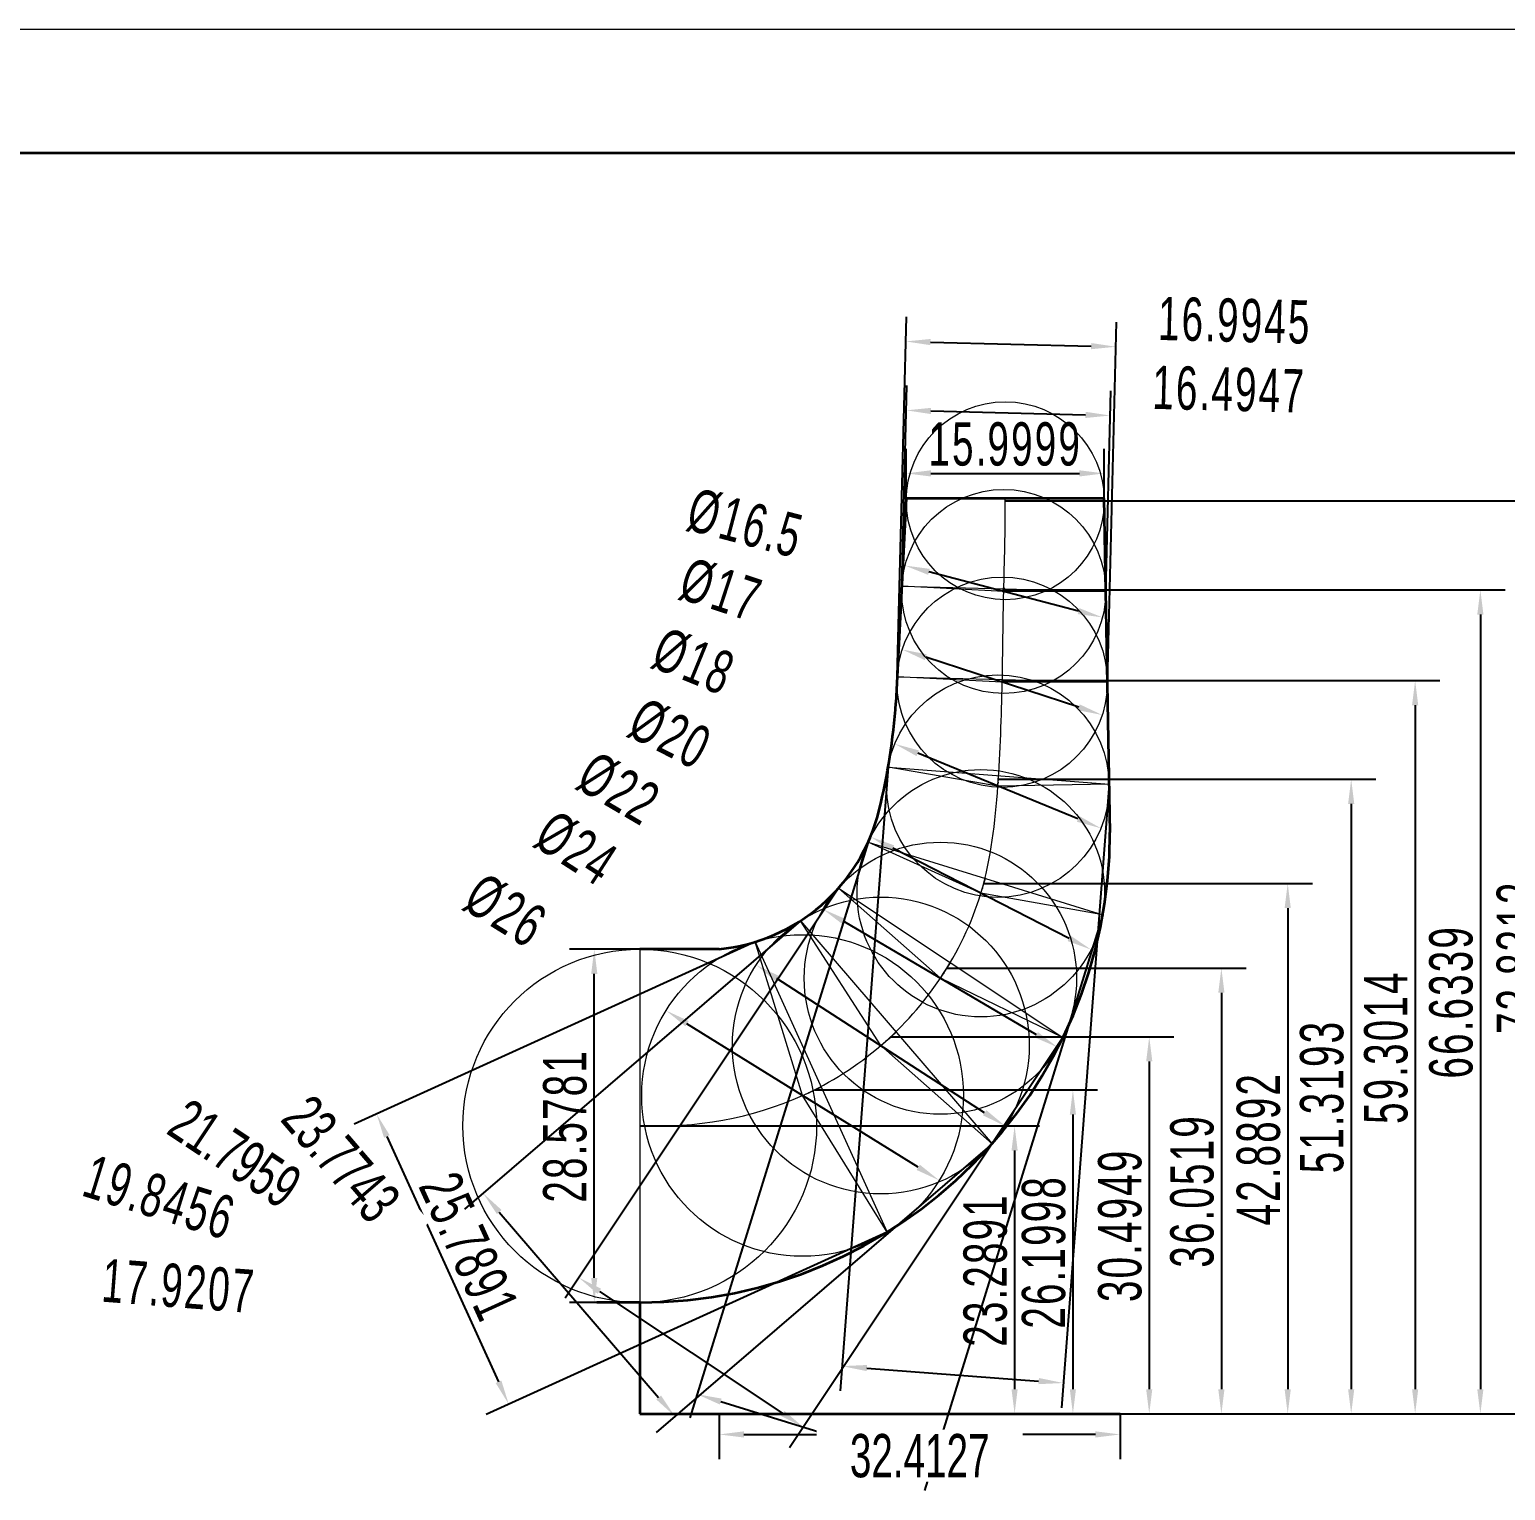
# Model space of a CAD drawing. Header units: millimetres. Extents: x -210 to 210, y -148 to 148.
# Drawn here: x -92.7 to 26.6, y 30.4 to 148.5 of the extents above; entities that cross this region are included whole.
import ezdxf

# ---------------------------------------------------------------- set-up
doc = ezdxf.new("R2010")
doc.units = ezdxf.units.MM
doc.header["$PDSIZE"] = -10
doc.layers.get('0').update_dxf_attribs({"lineweight": 35})
doc.layers.get('Defpoints').update_dxf_attribs({"lineweight": 18})
for name, color, linetype, lineweight in [('尺寸线层', 3, 'Continuous', 18), ('粗实线层', 7, 'Continuous', 35), ('细实线层', 7, 'Continuous', 18)]:
    doc.layers.add(name, color=color, linetype=linetype, lineweight=lineweight)
doc.styles.add('标准', font='FSGB2312.ttf', dxfattribs={"width": 0.667})
doc.dimstyles.new('标准', dxfattribs={"dimtxt": 3.5, "dimasz": 2, "dimexe": 2, "dimexo": 0, "dimgap": 0, "dimtad": 1, "dimdec": 4, "dimdsep": 46, "dimtxsty": '标准', "dimblk": '_CAXARROW', "dimcen": 0, "dimdle": 8, "dimazin": 2, "dimtfac": 0.707107, "dimtdec": 4, "dimtmove": 2, "dimatfit": 3, "dimfxl": 0, "dimfrac": 2, "dimtolj": 1, "dimarcsym": 0})

# ---------------------------------------------------------------- blocks, each defined once
blk = doc.blocks.new('$CAXA_FRAME_13B17AC1$')
at = {"layer": '粗实线层'}
blk.add_line((200, 138.5), (-200, 138.5), dxfattribs=at)
at = {"layer": '细实线层'}
blk.add_line((210, 148.5), (-210, 148.5), dxfattribs=at)
blk = doc.blocks.new('_CAXARROW_1')
blk.add_hatch(color=0).paths.add_polyline_path([(0, 0), (-1, 0.125), (-1, -0.125)], flags=0)
blk = doc.blocks.new('*X11')
at = {"layer": '尺寸线层', "color": 0, "linetype": 'Continuous', "lineweight": -2, "transparency": 16777216}
for p, q in [((-29.2, 62.77), (-6.36, 62.77)), ((-8.36, 60.77), (-8.36, 38.57)), ((-4.54, 36.57), (-10.36, 36.57))]:
    blk.add_line(p, q, dxfattribs=at)
at = {"layer": '尺寸线层', "color": 0, "lineweight": -2, "transparency": 16777216, "xscale": 2, "yscale": 2, "zscale": 2}
for p, rotation in [((-8.36, 62.77), 90), ((-8.36, 36.57), 270)]:
    blk.add_blockref('_CAXARROW_1', p, dxfattribs=dict(at, rotation=rotation))
at = {"layer": '尺寸线层', "color": 0, "transparency": 16777216, "insert": (-10.71, 49.67), "char_height": 3.5, "width": 12.8057, "attachment_point": 5, "rotation": 90, "line_spacing_factor": 1.15057, "style": '标准'}
blk.add_mtext('\\T1.1;26.1998', dxfattribs=at)
blk = doc.blocks.new('_CAXARROW')
blk.add_hatch(color=0).paths.add_polyline_path([(0, 0), (-1, 0.125), (-1, -0.125)], flags=0)
blk = doc.blocks.new('*X12')
at = {"layer": '尺寸线层', "color": 0, "linetype": 'Continuous', "lineweight": -2, "transparency": 16777216}
for p, q in [((-23.05, 67.07), (-0.19, 67.07)), ((-2.19, 65.07), (-2.19, 38.57)), ((-4.54, 36.57), (-0.19, 36.57))]:
    blk.add_line(p, q, dxfattribs=at)
at = {"layer": '尺寸线层', "color": 0, "lineweight": -2, "transparency": 16777216, "xscale": 2, "yscale": 2, "zscale": 2}
for p, rotation in [((-2.19, 67.07), 90), ((-2.19, 36.57), 270)]:
    blk.add_blockref('_CAXARROW_1', p, dxfattribs=dict(at, rotation=rotation))
at = {"layer": '尺寸线层', "color": 0, "transparency": 16777216, "insert": (-4.55, 51.82), "char_height": 3.5, "width": 16.1068, "attachment_point": 5, "rotation": 90, "line_spacing_factor": 1.15057, "style": '标准'}
blk.add_mtext('\\T1.1;30.4949', dxfattribs=at)
blk = doc.blocks.new('*X13')
at = {"layer": '尺寸线层', "color": 0, "linetype": 'Continuous', "lineweight": -2, "transparency": 16777216}
for p, q in [((-18.51, 72.62), (5.64, 72.62)), ((3.64, 70.62), (3.64, 38.57)), ((-4.54, 36.57), (5.64, 36.57))]:
    blk.add_line(p, q, dxfattribs=at)
at = {"layer": '尺寸线层', "color": 0, "lineweight": -2, "transparency": 16777216, "xscale": 2, "yscale": 2, "zscale": 2}
for p, rotation in [((3.64, 72.62), 90), ((3.64, 36.57), 270)]:
    blk.add_blockref('_CAXARROW_1', p, dxfattribs=dict(at, rotation=rotation))
at = {"layer": '尺寸线层', "color": 0, "transparency": 16777216, "insert": (1.28, 54.6), "char_height": 3.5, "width": 16.0816, "attachment_point": 5, "rotation": 90, "line_spacing_factor": 1.15057, "style": '标准'}
blk.add_mtext('\\T1.1;36.0519', dxfattribs=at)
blk = doc.blocks.new('*X14')
at = {"layer": '尺寸线层', "color": 0, "linetype": 'Continuous', "lineweight": -2, "transparency": 16777216}
for p, q in [((-15.55, 79.46), (11, 79.46)), ((9, 77.46), (9, 38.57)), ((-4.54, 36.57), (11, 36.57))]:
    blk.add_line(p, q, dxfattribs=at)
at = {"layer": '尺寸线层', "color": 0, "lineweight": -2, "transparency": 16777216, "xscale": 2, "yscale": 2, "zscale": 2}
for p, rotation in [((9, 79.46), 90), ((9, 36.57), 270)]:
    blk.add_blockref('_CAXARROW_1', p, dxfattribs=dict(at, rotation=rotation))
at = {"layer": '尺寸线层', "color": 0, "transparency": 16777216, "insert": (6.65, 58.01), "char_height": 3.5, "width": 16.3844, "attachment_point": 5, "rotation": 90, "line_spacing_factor": 1.15057, "style": '标准'}
blk.add_mtext('\\T1.1;42.8892', dxfattribs=at)
blk = doc.blocks.new('*X15')
at = {"layer": '尺寸线层', "color": 0, "linetype": 'Continuous', "lineweight": -2, "transparency": 16777216}
for p, q in [((-14.38, 87.89), (16.13, 87.89)), ((14.13, 85.89), (14.13, 38.57)), ((-4.54, 36.57), (16.13, 36.57))]:
    blk.add_line(p, q, dxfattribs=at)
at = {"layer": '尺寸线层', "color": 0, "lineweight": -2, "transparency": 16777216, "xscale": 2, "yscale": 2, "zscale": 2}
for p, rotation in [((14.13, 87.89), 90), ((14.13, 36.57), 270)]:
    blk.add_blockref('_CAXARROW_1', p, dxfattribs=dict(at, rotation=rotation))
at = {"layer": '尺寸线层', "color": 0, "transparency": 16777216, "insert": (11.77, 62.23), "char_height": 3.5, "width": 16.2835, "attachment_point": 5, "rotation": 90, "line_spacing_factor": 1.15057, "style": '标准'}
blk.add_mtext('\\T1.1;51.3193', dxfattribs=at)
blk = doc.blocks.new('*X16')
at = {"layer": '尺寸线层', "color": 0, "linetype": 'Continuous', "lineweight": -2, "transparency": 16777216}
for p, q in [((-14.07, 95.87), (21.3, 95.87)), ((19.3, 93.87), (19.3, 38.57)), ((-4.54, 36.57), (21.3, 36.57))]:
    blk.add_line(p, q, dxfattribs=at)
at = {"layer": '尺寸线层', "color": 0, "lineweight": -2, "transparency": 16777216, "xscale": 2, "yscale": 2, "zscale": 2}
for p, rotation in [((19.3, 95.87), 90), ((19.3, 36.57), 270)]:
    blk.add_blockref('_CAXARROW_1', p, dxfattribs=dict(at, rotation=rotation))
at = {"layer": '尺寸线层', "color": 0, "transparency": 16777216, "insert": (16.95, 66.22), "char_height": 3.5, "width": 12.8562, "attachment_point": 5, "rotation": 90, "line_spacing_factor": 1.15057, "style": '标准'}
blk.add_mtext('\\T1.1;59.3014', dxfattribs=at)
blk = doc.blocks.new('*X17')
at = {"layer": '尺寸线层', "color": 0, "linetype": 'Continuous', "lineweight": -2, "transparency": 16777216}
for p, q in [((-13.95, 103.2), (26.57, 103.2)), ((24.57, 101.2), (24.57, 38.57)), ((-4.54, 36.57), (26.57, 36.57))]:
    blk.add_line(p, q, dxfattribs=at)
at = {"layer": '尺寸线层', "color": 0, "lineweight": -2, "transparency": 16777216, "xscale": 2, "yscale": 2, "zscale": 2}
for p, rotation in [((24.57, 103.2), 90), ((24.57, 36.57), 270)]:
    blk.add_blockref('_CAXARROW_1', p, dxfattribs=dict(at, rotation=rotation))
at = {"layer": '尺寸线层', "color": 0, "transparency": 16777216, "insert": (22.21, 69.89), "char_height": 3.5, "width": 16.4349, "attachment_point": 5, "rotation": 90, "line_spacing_factor": 1.15057, "style": '标准'}
blk.add_mtext('\\T1.1;66.6339', dxfattribs=at)
blk = doc.blocks.new('*X18')
at = {"layer": '尺寸线层', "color": 0, "linetype": 'Continuous', "lineweight": -2, "transparency": 16777216}
for p, q in [((-34.04, 74.74), (-66.45, 59.99)), ((-63.8, 59), (-54.78, 39.17)), ((-23.36, 51.26), (-55.77, 36.52))]:
    blk.add_line(p, q, dxfattribs=at)
at = {"layer": '尺寸线层', "color": 0, "lineweight": -2, "transparency": 16777216, "xscale": 2, "yscale": 2, "zscale": 2}
for p, rotation in [((-64.63, 60.82), 114.4580052466099), ((-53.95, 37.35), 294.4580052466098)]:
    blk.add_blockref('_CAXARROW_1', p, dxfattribs=dict(at, rotation=rotation))
at = {"layer": '尺寸线层', "color": 0, "transparency": 16777216, "insert": (-57.15, 50.06), "char_height": 3.5, "width": 16.3592, "attachment_point": 5, "rotation": 294.458, "line_spacing_factor": 1.15057, "style": '标准'}
blk.add_mtext('\\T1.1;25.7891', dxfattribs=at)
blk = doc.blocks.new('*X19')
at = {"layer": 'Defpoints', "color": 0, "transparency": 16777216}
for p in [(-30.38, 76.44), (-14.89, 58.41), (-40.53, 36.38)]:
    blk.add_point(p, dxfattribs=at)
at = {"layer": '尺寸线层', "color": 0, "linetype": 'Continuous', "lineweight": -2, "transparency": 16777216}
for p, q in [((-30.38, 76.44), (-57.54, 53.11)), ((-14.89, 58.41), (-42.05, 35.07)), ((-54.72, 52.89), (-41.84, 37.89))]:
    blk.add_line(p, q, dxfattribs=at)
at = {"layer": '尺寸线层', "color": 0, "lineweight": -2, "transparency": 16777216, "xscale": 2, "yscale": 2, "zscale": 2}
for p, rotation in [((-56.02, 54.41), 130.6642024440327), ((-40.53, 36.38), 310.6642024440327)]:
    blk.add_blockref('_CAXARROW', p, dxfattribs=dict(at, rotation=rotation))
at = {"layer": '尺寸线层', "color": 0, "transparency": 16777216, "insert": (-67.51, 57.18), "char_height": 3.5, "width": 16.3592, "attachment_point": 5, "rotation": 310.6642, "style": '标准', "bg_fill": 3, "box_fill_scale": 1.1, "bg_fill_color": 256, "bg_fill_true_color": 13158600, "bg_fill_transparency": 0}
blk.add_mtext('\\A1;23.7743', dxfattribs=at)
blk = doc.blocks.new('*X20')
at = {"layer": '尺寸线层', "color": 0, "linetype": 'Continuous', "lineweight": -2, "transparency": 16777216}
for p, q in [((-24.91, 82.79), (-39.32, 36.25)), ((-5.95, 76.92), (-20.36, 30.38)), ((-36.82, 37.57), (-21.68, 32.88))]:
    blk.add_line(p, q, dxfattribs=at)
at = {"layer": '尺寸线层', "color": 0, "lineweight": -2, "transparency": 16777216, "xscale": 2, "yscale": 2, "zscale": 2}
for p, rotation in [((-38.73, 38.16), 162.7956615361436), ((-19.77, 32.29), 342.7956615361436)]:
    blk.add_blockref('_CAXARROW_1', p, dxfattribs=dict(at, rotation=rotation))
at = {"layer": '尺寸线层', "color": 0, "transparency": 16777216, "insert": (-82.15, 54.07), "char_height": 3.5, "width": 16.1825, "attachment_point": 5, "rotation": 342.7957, "line_spacing_factor": 1.15057, "style": '标准'}
blk.add_mtext('\\T1.1;19.8456', dxfattribs=at)
blk = doc.blocks.new('*X21')
at = {"layer": '尺寸线层', "color": 0, "linetype": 'Continuous', "lineweight": -2, "transparency": 16777216}
for p, q in [((-23.29, 88.85), (-27.16, 38.44)), ((-5.43, 87.49), (-9.29, 37.07)), ((-25.01, 40.28), (-11.13, 39.22))]:
    blk.add_line(p, q, dxfattribs=at)
at = {"layer": '尺寸线层', "color": 0, "lineweight": -2, "transparency": 16777216, "xscale": 2, "yscale": 2, "zscale": 2}
for p, rotation in [((-27, 40.43), 175.6207844646236), ((-9.13, 39.07), 355.6207844646237)]:
    blk.add_blockref('_CAXARROW_1', p, dxfattribs=dict(at, rotation=rotation))
at = {"layer": '尺寸线层', "color": 0, "transparency": 16777216, "insert": (-80.61, 46.9), "char_height": 3.5, "width": 16.2077, "attachment_point": 5, "rotation": 355.6208, "line_spacing_factor": 1.15057, "style": '标准'}
blk.add_mtext('\\T1.1;17.9207', dxfattribs=at)
blk = doc.blocks.new('*X22')
at = {"layer": '尺寸线层', "color": 0, "linetype": 'Continuous', "lineweight": -2, "transparency": 16777216}
for p, q in [((-22.19, 103.48), (-21.78, 119.71)), ((-5.7, 103.06), (-5.29, 119.29)), ((-19.83, 117.66), (-7.34, 117.34))]:
    blk.add_line(p, q, dxfattribs=at)
at = {"layer": '尺寸线层', "color": 0, "lineweight": -2, "transparency": 16777216, "xscale": 2, "yscale": 2, "zscale": 2}
for p, rotation in [((-21.83, 117.71), 178.5475211403975), ((-5.34, 117.29), 358.5475211403976)]:
    blk.add_blockref('_CAXARROW_1', p, dxfattribs=dict(at, rotation=rotation))
at = {"layer": '尺寸线层', "color": 0, "transparency": 16777216, "insert": (4.27, 119.4), "char_height": 3.5, "width": 16.2077, "attachment_point": 5, "rotation": 358.5475, "line_spacing_factor": 1.15057, "style": '标准'}
blk.add_mtext('\\T1.1;16.4947', dxfattribs=at)
blk = doc.blocks.new('*X23')
at = {"layer": '尺寸线层', "color": 0, "linetype": 'Continuous', "lineweight": -2, "transparency": 16777216}
blk.add_line((-20.86, 56.51), (-39.55, 68.12), dxfattribs=at)
at = {"layer": '尺寸线层', "color": 0, "lineweight": -2, "transparency": 16777216, "xscale": 2, "yscale": 2, "zscale": 2}
for p, rotation in [((-41.24, 69.18), 148.1337594103956), ((-19.16, 55.45), 328.1337594103957)]:
    blk.add_blockref('_CAXARROW_1', p, dxfattribs=dict(at, rotation=rotation))
at = {"layer": '尺寸线层', "color": 0, "transparency": 16777216, "insert": (-54.19, 77.23), "char_height": 3.5, "width": 11.5236, "attachment_point": 5, "rotation": 328.1338, "line_spacing_factor": 1.15057, "style": '标准'}
blk.add_mtext('\\T1.1;%%C26', dxfattribs=at)
blk = doc.blocks.new('*X24')
at = {"layer": '尺寸线层', "color": 0, "linetype": 'Continuous', "lineweight": -2, "transparency": 16777216}
blk.add_line((-15.49, 60.92), (-32.28, 71.78), dxfattribs=at)
at = {"layer": '尺寸线层', "color": 0, "lineweight": -2, "transparency": 16777216, "xscale": 2, "yscale": 2, "zscale": 2}
for p, rotation in [((-33.96, 72.87), 147.1045099092018), ((-13.81, 59.83), 327.1045099092019)]:
    blk.add_blockref('_CAXARROW_1', p, dxfattribs=dict(at, rotation=rotation))
at = {"layer": '尺寸线层', "color": 0, "transparency": 16777216, "insert": (-48.47, 82.26), "char_height": 3.5, "width": 11.5236, "attachment_point": 5, "rotation": 327.1045, "line_spacing_factor": 1.15057, "style": '标准'}
blk.add_mtext('\\T1.1;%%C24', dxfattribs=at)
blk = doc.blocks.new('*X25')
at = {"layer": '尺寸线层', "color": 0, "linetype": 'Continuous', "lineweight": -2, "transparency": 16777216}
blk.add_line((-8.67, 75.02), (-22.92, 82.31), dxfattribs=at)
at = {"layer": '尺寸线层', "color": 0, "lineweight": -2, "transparency": 16777216, "xscale": 2, "yscale": 2, "zscale": 2}
for p, rotation in [((-24.7, 83.23), 152.8935827252799), ((-6.89, 74.11), 332.8935827252799)]:
    blk.add_blockref('_CAXARROW_1', p, dxfattribs=dict(at, rotation=rotation))
at = {"layer": '尺寸线层', "color": 0, "transparency": 16777216, "insert": (-40.89, 91.52), "char_height": 3.5, "width": 11.7255, "attachment_point": 5, "rotation": 332.8936, "line_spacing_factor": 1.15057, "style": '标准'}
blk.add_mtext('\\T1.1;%%C20', dxfattribs=at)
blk = doc.blocks.new('*X26')
at = {"layer": '尺寸线层', "color": 0, "linetype": 'Continuous', "lineweight": -2, "transparency": 16777216}
blk.add_line((-7.95, 84.68), (-20.9, 89.98), dxfattribs=at)
at = {"layer": '尺寸线层', "color": 0, "lineweight": -2, "transparency": 16777216, "xscale": 2, "yscale": 2, "zscale": 2}
for p, rotation in [((-22.75, 90.74), 157.7592431207555), ((-6.09, 83.92), 337.7592431207555)]:
    blk.add_blockref('_CAXARROW_1', p, dxfattribs=dict(at, rotation=rotation))
at = {"layer": '尺寸线层', "color": 0, "transparency": 16777216, "insert": (-38.98, 97.37), "char_height": 3.5, "width": 11.4984, "attachment_point": 5, "rotation": 337.7592, "line_spacing_factor": 1.15057, "style": '标准'}
blk.add_mtext('\\T1.1;%%C18', dxfattribs=at)
blk = doc.blocks.new('*X27')
at = {"layer": '尺寸线层', "color": 0, "linetype": 'Continuous', "lineweight": -2, "transparency": 16777216}
blk.add_line((-7.89, 93.71), (-20.25, 97.75), dxfattribs=at)
at = {"layer": '尺寸线层', "color": 0, "lineweight": -2, "transparency": 16777216, "xscale": 2, "yscale": 2, "zscale": 2}
for p, rotation in [((-22.15, 98.37), 161.8816742978007), ((-5.99, 93.08), 341.8816742978008)]:
    blk.add_blockref('_CAXARROW_1', p, dxfattribs=dict(at, rotation=rotation))
at = {"layer": '尺寸线层', "color": 0, "transparency": 16777216, "insert": (-36.78, 103.16), "char_height": 3.5, "width": 11.5236, "attachment_point": 5, "rotation": 341.8817, "line_spacing_factor": 1.15057, "style": '标准'}
blk.add_mtext('\\T1.1;%%C17', dxfattribs=at)
blk = doc.blocks.new('*X28')
at = {"layer": '尺寸线层', "color": 0, "linetype": 'Continuous', "lineweight": -2, "transparency": 16777216}
blk.add_line((-7.9, 101.48), (-19.99, 104.65), dxfattribs=at)
at = {"layer": '尺寸线层', "color": 0, "lineweight": -2, "transparency": 16777216, "xscale": 2, "yscale": 2, "zscale": 2}
for p, rotation in [((-21.93, 105.16), 165.264996052145), ((-5.97, 100.97), 345.264996052145)]:
    blk.add_blockref('_CAXARROW_1', p, dxfattribs=dict(at, rotation=rotation))
at = {"layer": '尺寸线层', "color": 0, "transparency": 16777216, "insert": (-34.81, 108.55), "char_height": 3.5, "width": 18.6053, "attachment_point": 5, "rotation": 345.265, "line_spacing_factor": 1.15057, "style": '标准'}
blk.add_mtext('\\T1.1;%%C16.5', dxfattribs=at)
blk = doc.blocks.new('*X29')
at = {"layer": '尺寸线层', "color": 0, "linetype": 'Continuous', "lineweight": -2, "transparency": 16777216}
for p, q in [((-43.36, 74.15), (-49.04, 74.15)), ((-47.04, 47.57), (-47.04, 72.15)), ((-43.36, 45.57), (-49.04, 45.57))]:
    blk.add_line(p, q, dxfattribs=at)
at = {"layer": '尺寸线层', "color": 0, "lineweight": -2, "transparency": 16777216, "xscale": 2, "yscale": 2, "zscale": 2}
for p, rotation in [((-47.04, 74.15), 90), ((-47.04, 45.57), 270)]:
    blk.add_blockref('_CAXARROW_1', p, dxfattribs=dict(at, rotation=rotation))
at = {"layer": '尺寸线层', "color": 0, "transparency": 16777216, "insert": (-49.4, 59.86), "char_height": 3.5, "width": 16.3339, "attachment_point": 5, "rotation": 90, "line_spacing_factor": 1.15057, "style": '标准'}
blk.add_mtext('\\T1.1;28.5781', dxfattribs=at)
blk = doc.blocks.new('*X30')
at = {"layer": '尺寸线层', "color": 0, "linetype": 'Continuous', "lineweight": -2, "transparency": 16777216}
for p, q in [((-21.83, 110.57), (-21.83, 114.61)), ((-5.83, 110.57), (-5.83, 114.61)), ((-19.83, 112.61), (-7.83, 112.61))]:
    blk.add_line(p, q, dxfattribs=at)
at = {"layer": '尺寸线层', "color": 0, "lineweight": -2, "transparency": 16777216, "xscale": 2, "yscale": 2, "zscale": 2, "rotation": 180}
blk.add_blockref('_CAXARROW_1', (-21.83, 112.61), dxfattribs=at)
at = {"layer": '尺寸线层', "color": 0, "lineweight": -2, "transparency": 16777216, "xscale": 2, "yscale": 2, "zscale": 2}
blk.add_blockref('_CAXARROW_1', (-5.83, 112.61), dxfattribs=at)
at = {"layer": '尺寸线层', "color": 0, "transparency": 16777216, "insert": (-13.83, 114.97), "char_height": 3.5, "width": 7, "attachment_point": 5, "line_spacing_factor": 1.15057, "style": '标准'}
blk.add_mtext('\\T1.1;15.9999', dxfattribs=at)
blk = doc.blocks.new('*X31')
at = {"layer": '尺寸线层', "color": 0, "linetype": 'Continuous', "lineweight": -2, "transparency": 16777216}
for p, q in [((-43.36, 59.86), (-11.07, 59.86)), ((-13.07, 57.86), (-13.07, 38.57)), ((-36.95, 36.57), (-11.07, 36.57))]:
    blk.add_line(p, q, dxfattribs=at)
at = {"layer": '尺寸线层', "color": 0, "lineweight": -2, "transparency": 16777216, "xscale": 2, "yscale": 2, "zscale": 2}
for p, rotation in [((-13.07, 59.86), 90), ((-13.07, 36.57), 270)]:
    blk.add_blockref('_CAXARROW_1', p, dxfattribs=dict(at, rotation=rotation))
at = {"layer": '尺寸线层', "color": 0, "transparency": 16777216, "insert": (-15.43, 48.21), "char_height": 3.5, "width": 16.3592, "attachment_point": 5, "rotation": 90, "line_spacing_factor": 1.15057, "style": '标准'}
blk.add_mtext('\\T1.1;23.2891', dxfattribs=at)
blk = doc.blocks.new('*X32')
at = {"layer": '尺寸线层', "color": 0, "linetype": 'Continuous', "lineweight": -2, "transparency": 16777216}
for p, q in [((-13.83, 110.4), (32.02, 110.4)), ((30.02, 108.4), (30.02, 38.57)), ((-4.54, 36.57), (32.02, 36.57))]:
    blk.add_line(p, q, dxfattribs=at)
at = {"layer": '尺寸线层', "color": 0, "lineweight": -2, "transparency": 16777216, "xscale": 2, "yscale": 2, "zscale": 2}
for p, rotation in [((30.02, 110.4), 90), ((30.02, 36.57), 270)]:
    blk.add_blockref('_CAXARROW_1', p, dxfattribs=dict(at, rotation=rotation))
at = {"layer": '尺寸线层', "color": 0, "transparency": 16777216, "insert": (27.66, 73.49), "char_height": 3.5, "width": 16.4349, "attachment_point": 5, "rotation": 90, "line_spacing_factor": 1.15057, "style": '标准'}
blk.add_mtext('\\T1.1;73.8312', dxfattribs=at)
blk = doc.blocks.new('*X33')
at = {"layer": '尺寸线层', "color": 0, "linetype": 'Continuous', "lineweight": -2, "transparency": 16777216}
blk.add_line((-11.31, 67.23), (-26.82, 76.36), dxfattribs=at)
at = {"layer": '尺寸线层', "color": 0, "lineweight": -2, "transparency": 16777216, "xscale": 2, "yscale": 2, "zscale": 2}
for p, rotation in [((-28.55, 77.37), 149.5220053257659), ((-9.59, 66.21), 329.5220053257659)]:
    blk.add_blockref('_CAXARROW_1', p, dxfattribs=dict(at, rotation=rotation))
at = {"layer": '尺寸线层', "color": 0, "transparency": 16777216, "insert": (-45.04, 87.08), "char_height": 3.5, "width": 11.5236, "attachment_point": 5, "rotation": 329.522, "line_spacing_factor": 1.15057, "style": '标准'}
blk.add_mtext('\\T1.1;%%C22', dxfattribs=at)
blk = doc.blocks.new('*X34')
at = {"layer": 'Defpoints', "color": 0, "transparency": 16777216}
for p in [(-27.31, 79.08), (-9.17, 66.99), (-30.15, 35.5)]:
    blk.add_point(p, dxfattribs=at)
at = {"layer": '尺寸线层', "color": 0, "linetype": 'Continuous', "lineweight": -2, "transparency": 16777216}
for p, q in [((-27.31, 79.08), (-49.4, 45.92)), ((-9.17, 66.99), (-31.26, 33.84)), ((-46.62, 46.48), (-31.81, 36.61))]:
    blk.add_line(p, q, dxfattribs=at)
at = {"layer": '尺寸线层', "color": 0, "lineweight": -2, "transparency": 16777216, "xscale": 2, "yscale": 2, "zscale": 2}
for p, rotation in [((-48.29, 47.59), 146.3285051350834), ((-30.15, 35.5), 326.3285051350834)]:
    blk.add_blockref('_CAXARROW', p, dxfattribs=dict(at, rotation=rotation))
at = {"layer": '尺寸线层', "color": 0, "transparency": 16777216, "insert": (-76.08, 57.61), "char_height": 3.5, "width": 12.7804, "attachment_point": 5, "rotation": 326.3285, "style": '标准', "bg_fill": 3, "box_fill_scale": 1.1, "bg_fill_color": 256, "bg_fill_true_color": 13158600, "bg_fill_transparency": 0}
blk.add_mtext('\\A1;21.7959', dxfattribs=at)
blk = doc.blocks.new('*X35')
at = {"layer": '尺寸线层', "color": 0, "linetype": 'Continuous', "lineweight": -2, "transparency": 16777216}
for p, q in [((-22.56, 96.16), (-21.82, 125.28)), ((-5.57, 95.73), (-4.83, 124.85)), ((-19.87, 123.23), (-6.88, 122.9))]:
    blk.add_line(p, q, dxfattribs=at)
at = {"layer": '尺寸线层', "color": 0, "lineweight": -2, "transparency": 16777216, "xscale": 2, "yscale": 2, "zscale": 2}
for p, rotation in [((-21.87, 123.28), 178.5475211233257), ((-4.88, 122.85), 358.5475211233256)]:
    blk.add_blockref('_CAXARROW_1', p, dxfattribs=dict(at, rotation=rotation))
at = {"layer": '尺寸线层', "color": 0, "transparency": 16777216, "insert": (4.73, 124.97), "char_height": 3.5, "width": 16.2077, "attachment_point": 5, "rotation": 358.5475, "line_spacing_factor": 1.15057, "style": '标准'}
blk.add_mtext('\\T1.1;16.9945', dxfattribs=at)
blk = doc.blocks.new('*X36')
at = {"layer": 'Defpoints', "color": 0, "transparency": 16777216}
for p in [(-36.95, 36.57), (-4.54, 36.57), (-4.54, 34.91)]:
    blk.add_point(p, dxfattribs=at)
at = {"layer": '尺寸线层', "color": 0, "linetype": 'Continuous', "lineweight": -2, "transparency": 16777216}
for p, q in [((-36.95, 36.57), (-36.95, 32.91)), ((-4.54, 36.57), (-4.54, 32.91)), ((-34.95, 34.91), (-26.06, 34.91)), ((-6.54, 34.91), (-15.42, 34.91))]:
    blk.add_line(p, q, dxfattribs=at)
at = {"layer": '尺寸线层', "color": 0, "lineweight": -2, "transparency": 16777216, "xscale": 2, "yscale": 2, "zscale": 2, "rotation": 180}
blk.add_blockref('_CAXARROW', (-36.95, 34.91), dxfattribs=at)
at = {"layer": '尺寸线层', "color": 0, "lineweight": -2, "transparency": 16777216, "xscale": 2, "yscale": 2, "zscale": 2}
blk.add_blockref('_CAXARROW', (-4.54, 34.91), dxfattribs=at)
at = {"layer": '尺寸线层', "color": 0, "transparency": 16777216, "insert": (-20.74, 33.17), "char_height": 3.5, "width": 15.9301, "attachment_point": 5, "style": '标准', "bg_fill": 3, "box_fill_scale": 1.1, "bg_fill_color": 256, "bg_fill_true_color": 13158600, "bg_fill_transparency": 0}
blk.add_mtext('\\A1;32.4127', dxfattribs=at)

msp = doc.modelspace()

# ---------------------------------------------------------------- linework, layer by layer
at = {"layer": '尺寸线层'}
for p, q in [((-22.18838, 103.48302), (-5.69898, 103.06491)), ((-13.94898, 103.06491), (-22.18838, 103.48302)), ((-5.69898, 103.06491), (-13.94898, 103.06491)), ((-13.94545, 103.20428), (-13.94368, 103.27396)), ((-22.56004, 96.159), (-5.57096, 95.72822)), ((-14.07096, 95.72822), (-22.56004, 96.159)), ((-5.57096, 95.72822), (-14.07096, 95.72822)), ((-14.06732, 95.87182), (-14.0655, 95.94361)), ((-23.2942, 88.85432), (-5.4258, 87.48594)), ((-14.42442, 87.32886), (-23.2942, 88.85432)), ((-5.4258, 87.48594), (-14.42442, 87.32886)), ((-14.38148, 87.8897), (-14.36, 88.17013)), ((-24.90741, 82.78946), (-5.94979, 76.91952)), ((-15.79544, 78.66975), (-24.90741, 82.78946)), ((-27.30818, 79.07914), (-9.16894, 66.99481)), ((-19.06729, 71.79301), (-27.30818, 79.07914)), ((-15.55088, 79.45958), (-15.4286, 79.85449)), ((-5.94979, 76.91952), (-15.79544, 78.66975)), ((-23.88179, 66.352), (-30.38225, 76.43882)), ((-30.38225, 76.43882), (-14.89035, 58.40505)), ((-34.03833, 74.73572), (-23.36098, 51.26081)), ((-30.20385, 62.31409), (-34.03833, 74.73572)), ((-18.5148, 72.62232), (-18.23856, 73.03698)), ((-9.16894, 66.99481), (-19.06729, 71.79301)), ((-23.05147, 67.06529), (-22.6363, 67.42194)), ((-14.89035, 58.40505), (-23.88179, 66.352)), ((-23.36098, 51.26081), (-30.20385, 62.31409)), ((-29.20105, 62.77021), (-28.69965, 62.99826))]:
    msp.add_line(p, q, dxfattribs=at)
at = {"layer": '粗实线层'}
for p, q in [((-21.82874, 110.5704), (-22.66683, 94.05447)), ((-5.82874, 110.5704), (-21.82874, 110.5704)), ((-5.35745, 83.5705), (-5.82874, 110.5704)), ((-36.94973, 74.14851), (-43.36324, 74.14851)), ((-43.36324, 45.5704), (-46.83318, 45.5704)), ((-36.94973, 36.5704), (-4.53706, 36.5704))]:
    msp.add_line(p, q, dxfattribs=at)
for centre, radius, start, end in [((-74.67792, 97.69144), 52.1381, 346.3652238, 355.9999992), ((-38.40882, 88.89371), 14.81722, 275.6512054, 346.3652222), ((-43.36324, 83.5704), 38, 270, 360)]:
    msp.add_arc(centre, radius, start, end, dxfattribs=at)
for p in [(-13.94898, 103.06491), (-13.94722, 103.1346), (-13.94545, 103.20428), (-13.94368, 103.27396)]:
    msp.add_point(p, dxfattribs=at)
at = {"layer": '细实线层'}
for p, q in [((-13.94898, 103.06491), (-13.94722, 103.1346)), ((-13.94722, 103.1346), (-13.94545, 103.20428)), ((-14.07096, 95.72822), (-14.06914, 95.80002)), ((-14.06914, 95.80002), (-14.06732, 95.87182)), ((-14.42442, 87.32886), (-14.40295, 87.60928)), ((-14.40295, 87.60928), (-14.38148, 87.8897)), ((-15.79544, 78.66975), (-15.67316, 79.06466)), ((-15.67316, 79.06466), (-15.55088, 79.45958)), ((-43.36324, 74.14851), (-43.36324, 45.5704)), ((-19.06729, 71.79301), (-18.79105, 72.20766)), ((-18.79105, 72.20766), (-18.5148, 72.62232)), ((-23.46663, 66.70865), (-23.05147, 67.06529)), ((-23.88179, 66.352), (-23.46663, 66.70865)), ((-30.20385, 62.31409), (-29.70245, 62.54215)), ((-29.70245, 62.54215), (-29.20105, 62.77021))]:
    msp.add_line(p, q, dxfattribs=at)
for centre, radius in [((-13.82701, 110.4016), 8), ((-13.94898, 103.06491), 8.25), ((-14.07096, 95.72822), 8.5), ((-14.42442, 87.32886), 9), ((-15.79544, 78.66975), 10), ((-19.06729, 71.79301), 11), ((-23.88179, 66.352), 12), ((-30.20385, 62.31409), 13), ((-43.36324, 59.85945), 14.28905)]:
    msp.add_circle(centre, radius, dxfattribs=at)
msp.add_open_spline([(-43.36324, 59.85945), (-38.90488, 59.67629), (-31.71236, 60.90936), (-23.71759, 66.04117), (-18.72012, 71.69372), (-15.23336, 78.91734), (-14.32524, 87.21918), (-14.04277, 95.3681), (-13.98508, 103.06602), (-13.80194, 108.01208), (-13.82813, 110.51413), (-13.82874, 110.5704)], degree=3, knots=[0, 0, 0, 0, 13.418005152, 20.937287363, 28.219717719, 35.853143761, 44.640846111, 53.067514807, 60.422562744, 67.777610682, 67.946818014, 67.946818014, 67.946818014, 67.946818014], dxfattribs=at)
for p in [(-14.07096, 95.72822), (-14.06914, 95.80002), (-14.06732, 95.87182), (-14.0655, 95.94361), (-14.42442, 87.32886), (-14.40295, 87.60928), (-14.38148, 87.8897), (-14.36, 88.17013), (-15.67316, 79.06466), (-15.55088, 79.45958), (-15.4286, 79.85449), (-15.79544, 78.66975), (-18.23856, 73.03698), (-19.06729, 71.79301), (-18.79105, 72.20766), (-18.5148, 72.62232), (-23.05147, 67.06529), (-22.6363, 67.42194), (-23.88179, 66.352), (-23.46663, 66.70865), (-30.20385, 62.31409), (-30.20385, 62.31409), (-30.20385, 62.31409), (-30.20385, 62.31409), (-30.20385, 62.31409), (-30.20385, 62.31409), (-30.20385, 62.31409), (-29.70245, 62.54215), (-29.70245, 62.54215), (-29.70245, 62.54215), (-29.70245, 62.54215), (-29.70245, 62.54215), (-29.70245, 62.54215), (-29.70245, 62.54215), (-29.20105, 62.77021), (-29.20105, 62.77021), (-29.20105, 62.77021), (-29.20105, 62.77021), (-29.20105, 62.77021), (-29.20105, 62.77021), (-29.20105, 62.77021), (-28.69965, 62.99826), (-28.69965, 62.99826), (-28.69965, 62.99826), (-28.69965, 62.99826), (-28.69965, 62.99826), (-28.69965, 62.99826), (-28.69965, 62.99826)]:
    msp.add_point(p, dxfattribs=at)

# ---------------------------------------------------------------- block references
at = {"layer": '粗实线层'}
msp.add_blockref('$CAXA_FRAME_13B17AC1$', (0, 0), dxfattribs=at)

# ---------------------------------------------------------------- dimensions: what is measured, and where the dimension line sits
at = {"layer": '尺寸线层'}
for base, p1, p2, angle, picture, middle in [((-4.88317, 122.85375), (-22.56004, 96.159), (-5.57096, 95.72822), 358.5475211, '*X35', (4.72542, 124.96695)), ((-5.3383, 117.2896), (-22.18838, 103.48302), (-5.69898, 103.06491), 358.5475211, '*X22', (4.27028, 119.4028)), ((30.02014, 36.5704), (-13.82701, 110.4016), (-4.53706, 36.5704), 270, '*X32', (27.66406, 73.486)), ((24.56566, 36.5704), (-13.94545, 103.20428), (-4.53706, 36.5704), 270, '*X17', (22.20957, 69.88734)), ((19.30385, 36.5704), (-14.06732, 95.87182), (-4.53706, 36.5704), 270, '*X16', (16.94777, 66.22111)), ((14.12953, 36.5704), (-14.38148, 87.8897), (-4.53706, 36.5704), 270, '*X15', (11.77345, 62.23005)), ((9.00131, 36.5704), (-15.55088, 79.45958), (-4.53706, 36.5704), 270, '*X14', (6.64523, 58.01499)), ((-53.95288, 37.34634), (-34.03833, 74.73572), (-23.36098, 51.26081), 294.4580052, '*X18', (-57.14691, 50.05928)), ((3.63709, 36.5704), (-18.5148, 72.62232), (-4.53706, 36.5704), 270, '*X13', (1.28101, 54.59636)), ((-2.19279, 36.5704), (-23.05147, 67.06529), (-4.53706, 36.5704), 270, '*X12', (-4.54887, 51.81784)), ((-8.35515, 36.5704), (-29.20105, 62.77021), (-4.53706, 36.5704), 270, '*X11', (-10.71123, 49.6703))]:
    dim = msp.add_linear_dim(base=base, p1=p1, p2=p2, angle=angle, dimstyle='标准', override={"dimsah": 1, "dimtfill": 1, "dimtzin": 8}, dxfattribs=at)
    dim.commit()
    dim.dimension.update_dxf_attribs({"geometry": picture, "text_midpoint": middle, "dimtype": 160})
dim = msp.add_linear_dim(base=(-5.82879, 112.612672), p1=(-21.828736, 110.570399), p2=(-5.82879, 110.570399), dimstyle='标准', override={"dimsah": 1, "dimtfill": 1, "dimtzin": 8}, dxfattribs=at)
dim.commit()
dim.dimension.update_dxf_attribs({"geometry": '*X30', "text_midpoint": (-13.828762, 114.968754), "dimtype": 160})
for p1, p2, picture, middle in [((-5.97031, 100.96653), (-21.92766, 105.16329), '*X28', (-34.81314, 108.55215)), ((-5.99242, 93.08489), (-22.1495, 98.37156), '*X27', (-36.77579, 103.15734)), ((-6.09401, 83.92237), (-22.75484, 90.73536), '*X26', (-38.98376, 97.37173))]:
    dim = msp.add_diameter_dim_2p(p1=p1, p2=p2, dimstyle='标准', override={"dimpost": '%%C<>', "dimsah": 1, "dimtfill": 1, "dimtzin": 8}, dxfattribs=at)
    dim.commit()
    dim.dimension.update_dxf_attribs({"geometry": picture, "text_midpoint": middle, "dimtype": 163})

# ---------------------------------------------------------------- next in the draw order: dimensions: what is measured, and where the dimension line sits
dim = msp.add_linear_dim(base=(-40.5321, 36.37753), p1=(-30.38225, 76.43882), p2=(-14.89035, 58.40505), angle=310.6642024, dimstyle='标准', override={"dimsah": 1, "dimtfill": 1}, dxfattribs=at)
dim.commit()
dim.dimension.update_dxf_attribs({"geometry": '*X19', "text_midpoint": (-67.51324, 57.18388), "dimtype": 160})

# ---------------------------------------------------------------- next in the draw order: dimensions: what is measured, and where the dimension line sits
for p1, p2, picture, middle in [((-6.89382, 74.11331), (-24.69705, 83.2262), '*X25', (-40.89094, 91.51532)), ((-9.58723, 66.21373), (-28.54736, 77.37229), '*X33', (-45.04367, 87.08083)), ((-13.80584, 59.8347), (-33.95774, 72.8693), '*X24', (-48.46987, 82.256)), ((-19.16318, 55.4509), (-41.24453, 69.17729), '*X23', (-54.1935, 77.22672))]:
    dim = msp.add_diameter_dim_2p(p1=p1, p2=p2, dimstyle='标准', override={"dimpost": '%%C<>', "dimsah": 1, "dimtfill": 1, "dimtzin": 8}, dxfattribs=at)
    dim.commit()
    dim.dimension.update_dxf_attribs({"geometry": picture, "text_midpoint": middle, "dimtype": 163})
for base, p1, p2, angle, picture, middle in [((-9.1339, 39.06515), (-23.2942, 88.85432), (-5.4258, 87.48594), 355.6207845, '*X21', (-80.61468, 46.90219)), ((-19.76917, 32.28829), (-24.90741, 82.78946), (-5.94979, 76.91952), 342.7956615, '*X20', (-82.1452, 54.06851)), ((-47.03907, 74.14851), (-43.36324, 45.5704), (-43.36324, 74.14851), 90, '*X29', (-49.39515, 59.85945)), ((-13.074104, 36.570399), (-43.363238, 59.859453), (-36.949735, 36.570399), 270, '*X31', (-15.430186, 48.214926))]:
    dim = msp.add_linear_dim(base=base, p1=p1, p2=p2, angle=angle, dimstyle='标准', override={"dimsah": 1, "dimtfill": 1, "dimtzin": 8}, dxfattribs=at)
    dim.commit()
    dim.dimension.update_dxf_attribs({"geometry": picture, "text_midpoint": middle, "dimtype": 160})

# ---------------------------------------------------------------- next in the draw order: dimensions: what is measured, and where the dimension line sits
dim = msp.add_linear_dim(base=(-30.1492, 35.5023), p1=(-27.30818, 79.07914), p2=(-9.16894, 66.99481), angle=326.3285051, dimstyle='标准', override={"dimsah": 1, "dimtfill": 1}, dxfattribs=at)
dim.commit()
dim.dimension.update_dxf_attribs({"geometry": '*X34', "text_midpoint": (-76.08143, 57.6094), "dimtype": 160})

# ---------------------------------------------------------------- next in the draw order: linework, layer by layer
at = {"layer": '粗实线层'}
msp.add_line((-43.36324, 45.5704), (-43.36324, 36.5704), dxfattribs=at)

# ---------------------------------------------------------------- next in the draw order: dimensions: what is measured, and where the dimension line sits
at = {"layer": '尺寸线层'}
dim = msp.add_linear_dim(base=(-4.53706, 34.90853), p1=(-36.94973, 36.5704), p2=(-4.53706, 36.5704), dimstyle='标准', override={"dimsah": 1, "dimtfill": 1}, dxfattribs=at)
dim.commit()
dim.dimension.update_dxf_attribs({"geometry": '*X36', "text_midpoint": (-20.7434, 33.16997), "dimtype": 160})

# ---------------------------------------------------------------- next in the draw order: linework, layer by layer
at = {"layer": '粗实线层'}
msp.add_line((-43.36324, 36.5704), (-11.0741, 36.5704), dxfattribs=at)

doc.saveas('drawing.dxf')
